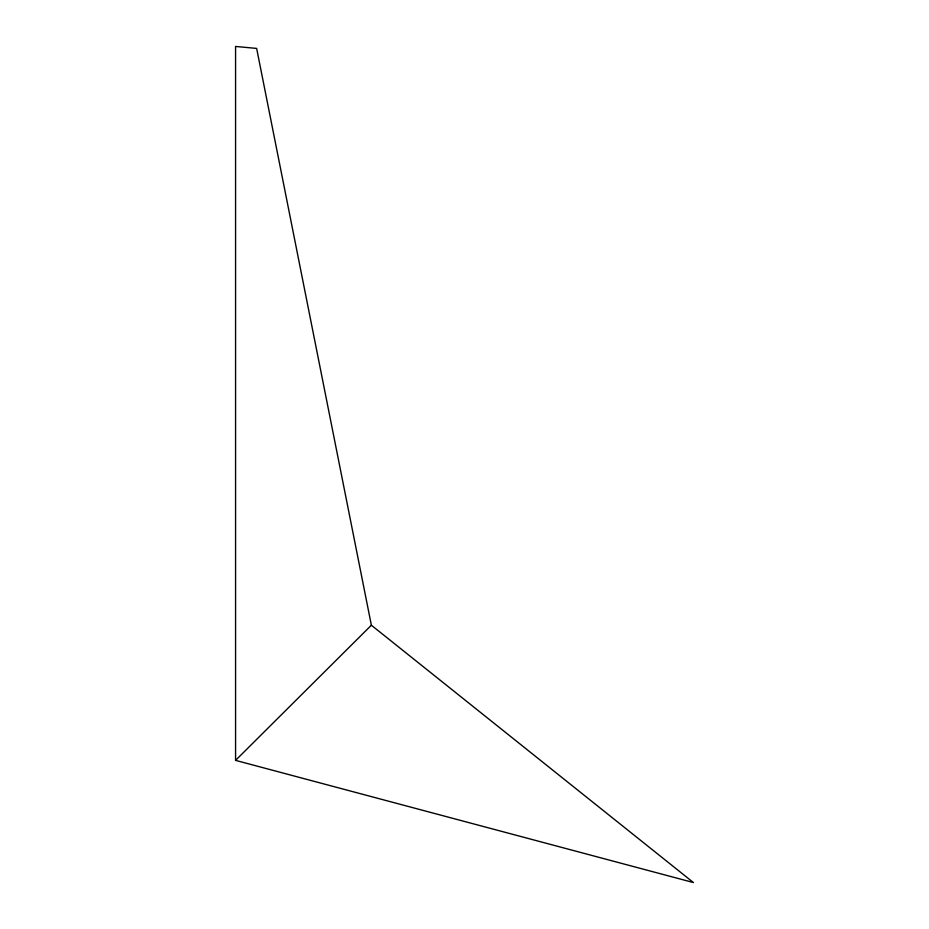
<?xml version="1.0" encoding="UTF-8"?>
<svg xmlns="http://www.w3.org/2000/svg" width="929" height="929" viewBox="0 0 929 929"><rect width="100%" height="100%" fill="white"/><g stroke="black" fill="none" stroke-linecap="round" stroke-linejoin="round"><path stroke-width="1.39" d="M235.571 760.375L371.368 625.217L256.648 48.413L235.571 46.45L235.571 760.375L693.429 882.55L371.368 625.217"/></g></svg>
